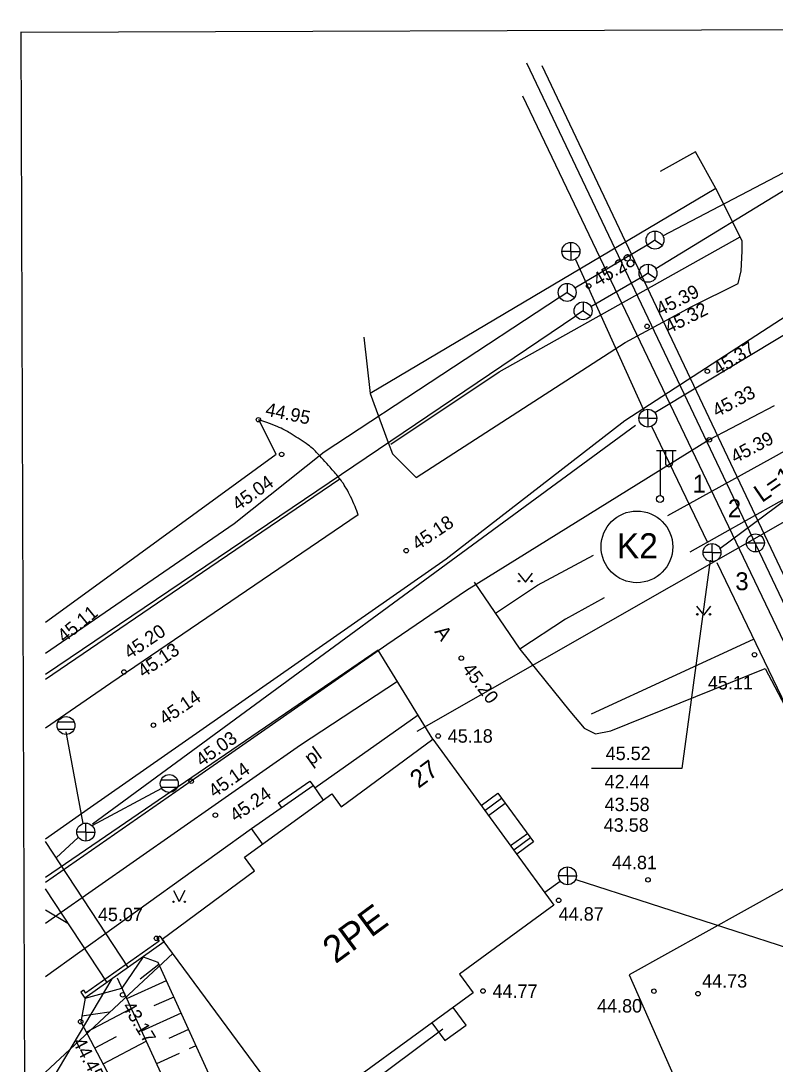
# Model space of a CAD drawing. Extents: x 641901 to 642094, y 6456023 to 6456167.
# Drawn here: x 641901.2 to 641943.3, y 6456107.8 to 6456166 of the extents above; entities that cross this region are included whole.
import ezdxf

# ---------------------------------------------------------------- set-up
doc = ezdxf.new("R2010")
doc.units = 0
for name, color, linetype in [('56', 7, 'Continuous'), ('Level 1', 7, 'Continuous'), ('Level 10', 7, 'Continuous'), ('Level 12', 7, 'Continuous'), ('Level 19', 7, 'Continuous'), ('Level 2', 7, 'Continuous'), ('Level 21', 7, 'Continuous'), ('Level 22', 7, 'Continuous'), ('Level 24', 7, 'Continuous'), ('Level 27', 7, 'Continuous'), ('Level 28', 7, 'Continuous'), ('Level 29', 7, 'Continuous'), ('Level 30', 7, 'Continuous'), ('Level 39', 7, 'Continuous'), ('Level 41', 7, 'Continuous'), ('Level 42', 7, 'Continuous'), ('Level 5', 7, 'Continuous'), ('Level 59', 7, 'Continuous')]:
    doc.layers.add(name, color=color, linetype=linetype)

# ---------------------------------------------------------------- blocks, each defined once
blk = doc.blocks.new('KAEVKA')
for q in [(-0.5, 0), (0, 0.5), (0.5, 0), (0, -0.5)]:
    blk.add_line((0, 0), q)
blk.add_circle((0, 0), 0.5)
blk = doc.blocks.new('RING25')
at = {"layer": 'Level 19'}
blk.add_circle((0, 0), 0.125, dxfattribs=at)
blk = doc.blocks.new('KAEVSO')
for p, q in [((-0.5, 0), (0.5, 0)), ((0, 0), (0, -0.5))]:
    blk.add_line(p, q)
blk.add_circle((0, 0), 0.5)
blk = doc.blocks.new('KAEVSI')
for p, q in [((0, 0), (-0.416, -0.277)), ((0, 0.5), (0, 0)), ((0, 0), (0.416, -0.277))]:
    blk.add_line(p, q)
blk.add_circle((0, 0), 0.5)
blk = doc.blocks.new('KAEVRY')
for p, q in [((-0.458, 0.2), (0.46, 0.2)), ((-0.458, -0.2), (0.458, -0.2))]:
    blk.add_line(p, q)
blk.add_circle((0, 0), 0.5)
blk = doc.blocks.new('MURU')
for p, q in [((-0.403, 0.505), (0, 0)), ((0, 0), (0.397, 0.505))]:
    blk.add_line(p, q)
for centre, radius in [((-0.353, 0.055), 0.0428), ((0.347, 0.055), 0.0452)]:
    blk.add_circle(centre, radius)
blk = doc.blocks.new('KMURU')
at = {"layer": 'Level 41'}
for p in [(-0.318, 0.628), (0.318, 0.628), (0, 0), (0, 0)]:
    blk.add_line(p, (0, 0), dxfattribs=at)
for centre in [(-0.318, -0.008), (0.318, -0.008)]:
    blk.add_circle(centre, 0.0345, dxfattribs=at)
blk = doc.blocks.new('LAMPTV')
at = {"layer": 'Level 5'}
for p, q in [((-0.2, 2.7), (0.9, 2.7)), ((0, 2.7), (0, 0.2)), ((0.3, 2.7), (0.3, 2)), ((0.7, 2.7), (0.7, 2))]:
    blk.add_line(p, q, dxfattribs=at)
blk.add_circle((0, 0), 0.2, dxfattribs=at)
blk.add_arc((0.5, 2), 0.2, 179.93931, 0.0607, dxfattribs=at)

msp = doc.modelspace()

# ---------------------------------------------------------------- linework, layer by layer
msp.add_lwpolyline([(641939.644, 6456135.9), (641938.066, 6456124.272), (641933.017, 6456124.272)])
at = {"layer": '56'}
for p, q in [((642093.207, 6456166.005), (641901.208, 6456165.358)), ((641901.192, 6456165.4), (641901.67, 6456023.4))]:
    msp.add_line(p, q, dxfattribs=at)
at = {"layer": 'Level 1'}
for p, q in [((641936.357, 6456143.389), (641939.495, 6456136.9)), ((641936.811, 6456139.245), (641936.811, 6456139.245)), ((641936.811, 6456139.245), (641936.811, 6456139.245)), ((641942.228, 6456136.874), (641942.228, 6456136.874)), ((641942.228, 6456136.874), (641942.228, 6456136.874)), ((641939.74, 6456136.331), (641939.74, 6456136.331)), ((641939.74, 6456136.331), (641939.74, 6456136.331)), ((641939.74, 6456136.331), (641939.74, 6456136.331)), ((641939.74, 6456136.331), (641939.74, 6456136.331)), ((641940.008, 6456135.783), (641951.215, 6456112.413)), ((641927.06, 6456121.94), (641928, 6456122.63)), ((641927.27, 6456121.66), (641928.21, 6456122.34)), ((641928.5, 6456119.98), (641929.44, 6456120.66)), ((641928.68, 6456119.74), (641929.61, 6456120.42)), ((641920.271, 6456106.428), (641924.728, 6456109.759))]:
    msp.add_line(p, q, dxfattribs=at)
msp.add_lwpolyline([(641916.59, 6456104.58), (641909.07, 6456114.76), (641914.22, 6456118.56), (641913.66, 6456119.33), (641918.53, 6456122.86), (641919.06, 6456122.14), (641924.17, 6456125.91), (641930.92, 6456116.66), (641925.65, 6456112.81), (641926.42, 6456111.76)], close=True, dxfattribs=at)
for points in [[(641915.75, 6456122.11), (641915.57, 6456122.36), (641917.31, 6456123.58), (641917.5, 6456123.33)], [(641914.67, 6456120.07), (641914.06, 6456120.93), (641917.5, 6456123.33), (641918.06, 6456122.52)], [(641926.86, 6456122.22), (641927.79, 6456122.91), (641929.79, 6456120.18), (641928.85, 6456119.49)], [(641924.12, 6456110.08), (641924.83, 6456109.1), (641926.02, 6456109.96), (641925.3, 6456110.94)]]:
    msp.add_lwpolyline(points, dxfattribs=at)
at = {"layer": 'Level 10'}
for p, q in [((641933.024, 6456127.33), (641942.06, 6456131.5)), ((641908.95, 6456114.93), (641909.18, 6456114.6)), ((641908.78, 6456114.81), (641908.9, 6456114.64)), ((641904.53, 6456111.8), (641904.76, 6456111.47)), ((641904.69, 6456111.91), (641904.8, 6456111.75))]:
    msp.add_line(p, q, dxfattribs=at)
msp.add_lwpolyline([(641906.26, 6456112.54), (641902.56, 6456106.307)], dxfattribs=at)
at = {"layer": 'Level 12'}
msp.add_line((641950.24, 6456141.75), (641923.27, 6456126.34), dxfattribs=at)
at = {"layer": 'Level 2'}
for p, q in [((641908.95, 6456114.93), (641908.78, 6456114.81)), ((641909.18, 6456114.6), (641904.76, 6456111.47)), ((641908.9, 6456114.64), (641904.8, 6456111.75)), ((641904.69, 6456111.91), (641904.53, 6456111.8))]:
    msp.add_line(p, q, dxfattribs=at)
at = {"layer": 'Level 21'}
for p, q in [((641939.96, 6456156.65), (641920.68, 6456145.21)), ((641927.86, 6456146.42), (641941.31, 6456153.96)), ((641921.83, 6456142.38), (641927.86, 6456146.42)), ((641921.12, 6456130.89), (641902.56, 6456118.195)), ((641924.17, 6456125.91), (641921.12, 6456130.89)), ((641922.2, 6456129.14), (641916.79, 6456125.59)), ((641917.59, 6456123.2), (641923.36, 6456127.28)), ((641916.79, 6456125.59), (641903.06, 6456115.99)), ((641902.56, 6456112.669), (641914.06, 6456120.93)), ((641903.06, 6456115.99), (641902.56, 6456115.636))]:
    msp.add_line(p, q, dxfattribs=at)
for points in [[(641920.32, 6456148.35), (641920.68, 6456145.21), (641921.68, 6456142.48), (641921.92, 6456141.85), (641923.244, 6456140.526), (641934.9, 6456148.06), (641938.61, 6456150.07), (641941.2, 6456151.34), (641941.37, 6456152.05), (641941.43, 6456153.15), (641941.42, 6456153.71), (641941.31, 6456153.96), (641939.96, 6456156.65), (641938.81, 6456158.69), (641936.84, 6456157.6)], [(641902.56, 6456132.451), (641905.56, 6456134.62), (641915.44, 6456141.83), (641914.46, 6456143.74)], [(641951.85, 6456143.5), (641943.46, 6456139.14), (641938.5, 6456136.346)], [(641937.27, 6456138.4), (641943.17, 6456141.66), (641945.06, 6456142.712)], [(641918.98, 6456140.43), (641911.73, 6456135.49), (641902.56, 6456129.241)], [(641920.01, 6456138.43), (641906.2, 6456129.05), (641902.56, 6456126.531)], [(641927.66, 6456132.94), (641930, 6456134.52), (641933.13, 6456136.177)], [(641926.47, 6456134.68), (641929.02, 6456130.94), (641931.81, 6456127.48), (641932.61, 6456126.53), (641933.25, 6456126.22), (641934.09, 6456126.39), (641942.7, 6456129.86), (641947.94, 6456119.9), (641935.12, 6456112.76), (641944.22, 6456092.13), (641929.67, 6456084.87)], [(641933.72, 6456133.803), (641931.57, 6456132.62), (641929.02, 6456130.94)]]:
    msp.add_lwpolyline(points, dxfattribs=at)
for centre, radius, start, end in [((641912.455, 6456136.952), 7.078, 69.74937, 73.54689), ((641910.495, 6456131.638), 12.742, 66.91938, 69.74937), ((641912.763, 6456136.96), 6.957, 63.12186, 66.91938), ((641914.012, 6456139.424), 4.194, 58.23051, 63.12186), ((641904.327, 6456123.785), 22.589, 55.56999, 58.23051), ((641914.69, 6456138.903), 4.26, 49.44124, 55.56999), ((641915.809, 6456140.211), 2.539, 43.02507, 49.44124), ((641887.132, 6456113.445), 41.766, 41.44382, 43.02507), ((641903.782, 6456128.147), 19.555, 39.32698, 41.44382), ((641915.339, 6456137.615), 4.614, 34.96842, 39.32698), ((641915.365, 6456137.634), 4.582, 29.8989, 34.96842), ((641912.841, 6456136.183), 7.494, 25.93545, 29.8989), ((641909.964, 6456134.783), 10.693, 22.65935, 25.93545), ((641913.089, 6456136.088), 7.307, 18.6959, 22.65935)]:
    msp.add_arc(centre, radius, start, end, dxfattribs=at)
at = {"layer": 'Level 22'}
for p, q in [((641948.63, 6456123.21), (641929.42, 6456163.64)), ((641949.22, 6456123.49), (641930.26, 6456163.49)), ((641947.76, 6456122.92), (641929.19, 6456161.81))]:
    msp.add_line(p, q, dxfattribs=at)
at = {"layer": 'Level 24'}
for p, q in [((641935.94, 6456144.28), (641932.15, 6456152.67)), ((641940.178, 6456136.567), (641947.944, 6456142.324)), ((641930.41, 6456117.37), (641931.28, 6456118)), ((641932.14, 6456118.09), (641950.84, 6456112.03))]:
    msp.add_line(p, q, dxfattribs=at)
msp.add_circle((641935.554, 6456136.649), 2, dxfattribs=at)
at = {"layer": 'Level 27'}
for p, q in [((641936.6, 6456152.18), (641950.14, 6456160.46)), ((641932.09, 6456151.11), (641936.13, 6456153.51)), ((641932.98, 6456150.07), (641935.74, 6456151.67)), ((641902.56, 6456129.551), (641932.14, 6456149.54))]:
    msp.add_line(p, q, dxfattribs=at)
for points in [[(641937, 6456154), (641948.46, 6456160.02), (641950.1, 6456160.56)], [(641902.56, 6456130.719), (641913.08, 6456137.96), (641918.11, 6456141.96), (641931.24, 6456150.58)], [(641909.66, 6456113.95), (641902.56, 6456107.339)]]:
    msp.add_lwpolyline(points, dxfattribs=at)
at = {"layer": 'Level 28'}
msp.add_lwpolyline([(641953.05, 6456154.02), (641943.94, 6456149.57), (641934.88, 6456143.69), (641924.91, 6456135.96), (641924.91, 6456135.96), (641905.08, 6456122.1), (641902.56, 6456120.339)], dxfattribs=at)
at = {"layer": 'Level 29'}
for p, q in [((641936.55, 6456144.15), (641943.79, 6456148.5)), ((641905.19, 6456121.19), (641935.48, 6456143.45)), ((641904.67, 6456121.21), (641903.72, 6456126.32)), ((641905.16, 6456121.09), (641909.05, 6456123.18)), ((641904.38, 6456120.43), (641903.16, 6456119.295)), ((641902.56, 6456116.397), (641903.81, 6456115.64))]:
    msp.add_line(p, q, dxfattribs=at)
at = {"layer": 'Level 30'}
msp.add_lwpolyline([(641943.2, 6456144.511), (641939.589, 6456142.62), (641926.053, 6456134.22), (641921.602, 6456131.19), (641910.693, 6456123.57), (641902.56, 6456117.922)], dxfattribs=at)
at = {"layer": 'Level 39'}
for p, q in [((641907.192, 6456113.16), (641902.56, 6456120.203)), ((641905.998, 6456112.34), (641902.56, 6456117.567))]:
    msp.add_line(p, q, dxfattribs=at)
at = {"layer": 'Level 42'}
for p, q in [((641908.021, 6456113.777), (641906.818, 6456112.026)), ((641908.886, 6456113.347), (641907.853, 6456112.516)), ((641904.776, 6456111.46), (641906.818, 6456112.026)), ((641909.3, 6456112.437), (641907.09, 6456111.431)), ((641909.714, 6456111.527), (641908.61, 6456111.025)), ((641904.841, 6456109.56), (641907.343, 6456110.879)), ((641904.591, 6456110.477), (641906.112, 6456110.69)), ((641910.128, 6456110.617), (641907.922, 6456109.613)), ((641910.543, 6456109.707), (641909.441, 6456109.205)), ((641905.307, 6456108.675), (641906.534, 6456109.322)), ((641905.774, 6456107.791), (641908.177, 6456109.057)), ((641910.957, 6456108.796), (641910.583, 6456108.626)), ((641910.029, 6456108.374), (641908.755, 6456107.794))]:
    msp.add_line(p, q, dxfattribs=at)
for points in [[(641908.021, 6456113.777), (641908.83, 6456113.47), (641915.233, 6456099.4), (641920.499, 6456089.47), (641928.361, 6456076.85), (641937.175, 6456062.33)], [(641906.555, 6456112.6), (641912.918, 6456098.7), (641918.386, 6456087.46), (641925.699, 6456077.11), (641935.464, 6456061.94)], [(641904.776, 6456111.46), (641904.53, 6456110.15), (641910.175, 6456099.44), (641916.757, 6456086.7), (641924.165, 6456076.2), (641933.524, 6456061.17)]]:
    msp.add_lwpolyline(points, dxfattribs=at)
at = {"layer": 'Level 59'}
for centre in [(641932.863, 6456151.21), (641936.118, 6456148.96), (641939.481, 6456146.45), (641914.441, 6456143.744), (641939.589, 6456142.62), (641915.735, 6456141.809), (641922.684, 6456136.44), (641942.109, 6456130.629), (641942.109, 6456130.629), (641925.757, 6456130.44), (641925.757, 6456130.44), (641906.947, 6456129.662), (641908.584, 6456126.695), (641924.467, 6456126.097), (641924.467, 6456126.097), (641910.693, 6456123.57), (641912.041, 6456121.674), (641912.041, 6456121.674), (641936.167, 6456118.07), (641936.167, 6456118.07), (641936.167, 6456118.07), (641931.187, 6456116.919), (641931.187, 6456116.919), (641908.752, 6456114.802), (641926.966, 6456111.86), (641926.966, 6456111.86), (641906.866, 6456111.648), (641938.955, 6456111.71), (641938.955, 6456111.71), (641904.53, 6456110.15)]:
    msp.add_circle(centre, 0.125, dxfattribs=at)

# ---------------------------------------------------------------- block references
for name, p in [('LAMPTV', (641936.84, 6456139.32)), ('RING25', (641936.5, 6456111.85))]:
    msp.add_blockref(name, p)
at = {"layer": 'Level 22'}
msp.add_blockref('KAEVSO', (641942.16, 6456136.87), dxfattribs=at)
at = {"layer": 'Level 24'}
for p in [(641931.87, 6456153.14), (641936.16, 6456143.83), (641939.74, 6456136.33), (641931.68, 6456118.29)]:
    msp.add_blockref('KAEVKA', p, dxfattribs=at)
at = {"layer": 'Level 27'}
for p in [(641936.56, 6456153.77), (641936.17, 6456151.92), (641931.66, 6456150.85), (641932.55, 6456149.82)]:
    msp.add_blockref('KAEVSI', p, dxfattribs=at)
at = {"layer": 'Level 29'}
for name, p in [('KAEVRY', (641903.71, 6456126.68)), ('KAEVRY', (641909.47, 6456123.44)), ('KAEVKA', (641904.81, 6456120.73))]:
    msp.add_blockref(name, p, dxfattribs=at)
at = {"layer": 'Level 41'}
for name, p in [('MURU', (641929.33, 6456134.68)), ('MURU', (641929.33, 6456134.68)), ('MURU', (641939.28, 6456132.83)), ('MURU', (641939.28, 6456132.83)), ('KMURU', (641910.02, 6456116.85))]:
    msp.add_blockref(name, p, dxfattribs=at)

# ---------------------------------------------------------------- texts
msp.add_text('L=10.5', height=1, rotation=34.53578).set_placement((641942.52, 6456139.09))
for s, height, p in [('K2', 1.4, (641934.43, 6456136.01)), ('45.52', 0.75, (641933.81, 6456124.75)), ('42.44', 0.75, (641933.75, 6456123.17)), ('43.58', 0.75, (641933.75, 6456121.9)), ('43.58', 0.75, (641933.7, 6456120.75))]:
    msp.add_text(s, height=height).set_placement(p)
at = {"layer": 'Level 1'}
for s, p in [('1', (641938.66, 6456139.67)), ('2', (641940.62, 6456138.3)), ('3', (641941.04, 6456134.23))]:
    msp.add_text(s, height=1, dxfattribs=at).set_placement(p)
msp.add_text('2PE', height=1.5, rotation=36.42171, dxfattribs=at).set_placement((641918.74, 6456113.35))
at = {"layer": 'Level 19'}
for s, p in [('45.11', (641939.51, 6456128.69)), ('45.18', (641925, 6456125.72)), ('44.81', (641934.16, 6456118.66)), ('44.87', (641931.19, 6456115.79)), ('44.77', (641927.5, 6456111.48)), ('44.80', (641933.33, 6456110.66))]:
    msp.add_text(s, height=0.75, dxfattribs=at).set_placement(p)
at = {"layer": 'Level 2'}
msp.add_text('27', height=1, rotation=36.44255, dxfattribs=at).set_placement((641923.37, 6456123.14))
at = {"layer": 'Level 30'}
for s, rotation, p in [('A', 305.24825, (641924.23, 6456131.91)), ('pl', 35.61288, (641917.37, 6456124.42))]:
    msp.add_text(s, height=0.8, rotation=rotation, dxfattribs=at).set_placement(p)
at = {"layer": 'Level 59'}
for s, rotation, p in [('45.28', 30.54297, (641933.38, 6456151.16)), ('45.39', 26.61443, (641936.86, 6456149.53)), ('45.32', 26.61443, (641937.34, 6456148.54)), ('45.37', 32.2764, (641940.09, 6456146.19)), ('45.33', 27.65205, (641940.01, 6456143.87)), ('44.95', 348.34501, (641914.79, 6456143.98)), ('45.39', 27.65205, (641941.03, 6456141.3)), ('45.04', 35.2312, (641913.31, 6456138.64)), ('45.18', 34.18431, (641923.33, 6456136.43)), ('45.11', 39.30515, (641903.61, 6456131.27)), ('45.20', 34.04685, (641907.26, 6456130.36)), ('45.13', 34.04685, (641908.03, 6456129.32)), ('45.20', 307.43841, (641925.77, 6456129.81)), ('45.20', 307.43841, (641925.77, 6456129.81)), ('45.14', 34.26476, (641909.23, 6456126.68)), ('45.03', 35.32654, (641911.28, 6456124.36)), ('45.14', 35.32654, (641911.99, 6456122.62)), ('45.24', 34.58506, (641913.17, 6456121.27)), ('45.24', 34.58506, (641913.17, 6456121.27)), ('43.17', 301.39504, (641906.82, 6456111)), ('44.45', 297.90672, (641904.06, 6456109.01))]:
    msp.add_text(s, height=0.75, rotation=rotation, dxfattribs=at).set_placement(p)
for s, p in [('45.11', (641939.51, 6456128.69)), ('45.18', (641925, 6456125.72)), ('44.81', (641934.16, 6456118.66)), ('44.81', (641934.16, 6456118.66)), ('45.07', (641905.49, 6456115.76)), ('44.87', (641931.19, 6456115.79)), ('44.73', (641939.19, 6456112.05)), ('44.73', (641939.19, 6456112.05)), ('44.77', (641927.5, 6456111.48))]:
    msp.add_text(s, height=0.75, dxfattribs=at).set_placement(p)

doc.saveas('drawing.dxf')
